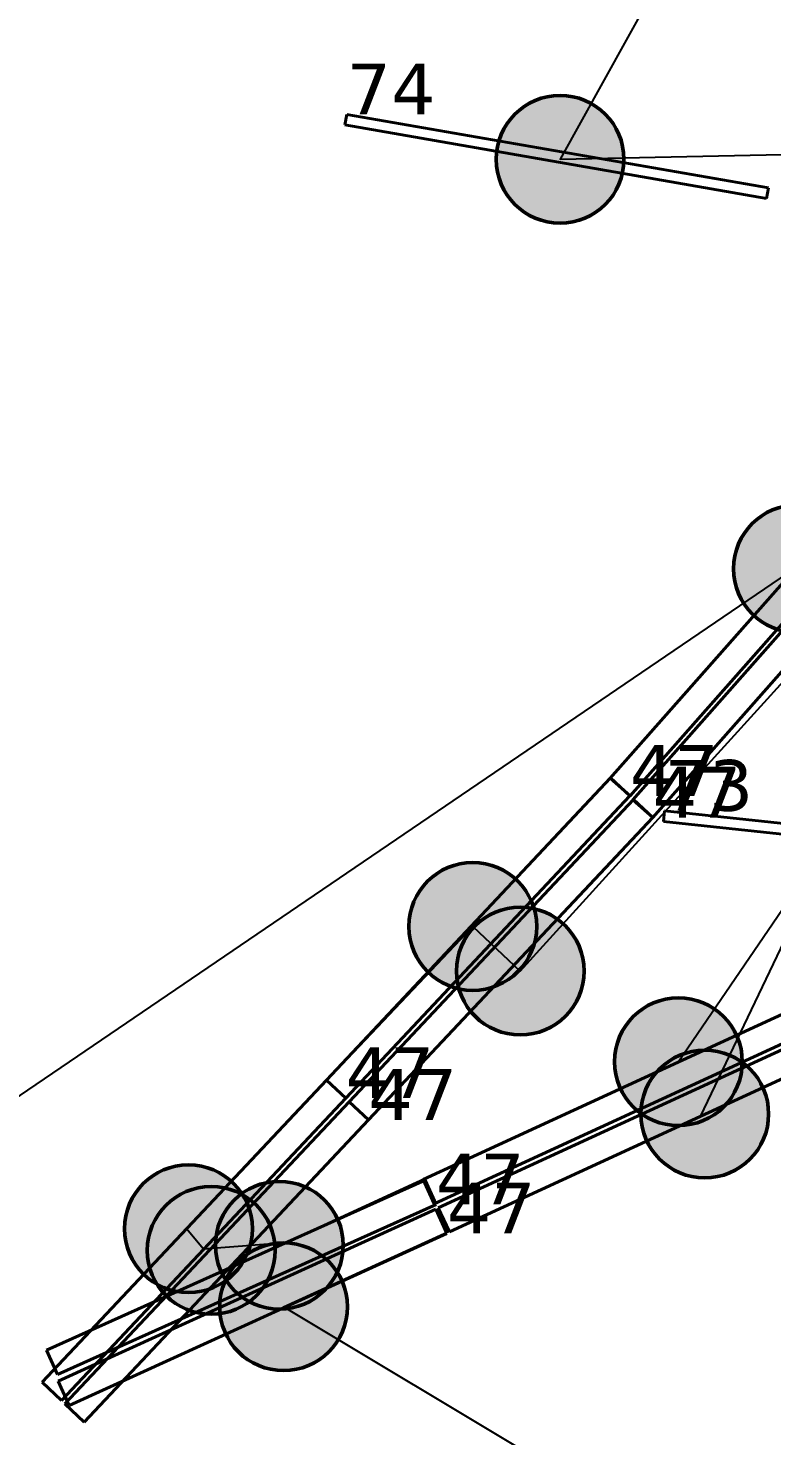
# Model space of a CAD drawing. Header units: millimetres. Extents: x -243740 to 150609, y -473655 to -165121.
# Drawn here: x 50245 to 52879, y -343277 to -338289 of the extents above; entities that cross this region are included whole.
import ezdxf

# ---------------------------------------------------------------- set-up
doc = ezdxf.new("R2010")
doc.units = ezdxf.units.MM
doc.layers.add('_Гр.ЩД-1C.10.4.I7.8', color=6, linetype='Continuous')
for name, color, linetype, lineweight in [('_освещение_dali', 3, 'Continuous', 50), ('DLX_FL1_LUM 222', 5, 'Continuous', 40), ('DLX_LUM 12', 5, 'Continuous', 40), ('DLX_LUM 4', 5, 'Continuous', 40), ('DLX_LUM 6', 5, 'Continuous', 40)]:
    doc.layers.add(name, color=color, linetype=linetype, lineweight=lineweight)
doc.styles.add('TableTextStyle', font='')
doc.styles.get('TableTextStyle').set_extended_font_data('VERDANA.TTF')
doc.linetypes.add('Truba', pattern='A,3e-05,[4,MSH_7,S=1,R=0,X=0,Y=0],-3.022072', length=3.022102)

# ---------------------------------------------------------------- blocks, each defined once
blk = doc.blocks.new('A$Caabd1818')
at = {"layer": 'DLX_FL1_LUM 222'}
for points in [[(48336.4, 56575.1, 0), (49632.7, 58042.5, 0)], [(49632.7, 58042.5, 0), (48336.4, 56575.1, 0)], [(49632.7, 58042.5, 0), (48336.4, 56575.1, 0)], [(48336.4, 56575.1, 0), (49632.7, 58042.5, 0)], [(49703.1, 57980.3, 0), (48406.9, 56512.8, 0)], [(48406.9, 56512.8, 0), (49703.1, 57980.3, 0)], [(48406.9, 56512.8, 0), (49703.1, 57980.3, 0)], [(49703.1, 57980.3, 0), (48406.9, 56512.8, 0)], [(48416.9, 56498.3, 0), (49713.2, 57965.7, 0)], [(49713.2, 57965.7, 0), (48416.9, 56498.3, 0)], [(49713.2, 57965.7, 0), (48416.9, 56498.3, 0)], [(48416.9, 56498.3, 0), (49713.2, 57965.7, 0)], [(49783.7, 57903.5, 0), (48487.4, 56436, 0)], [(48487.4, 56436, 0), (49783.7, 57903.5, 0)], [(48487.4, 56436, 0), (49783.7, 57903.5, 0)], [(49783.7, 57903.5, 0), (48487.4, 56436, 0)], [(48406.9, 56512.8, 0), (48336.4, 56575.1, 0)], [(48336.4, 56575.1, 0), (48336.4, 56575.1, 0)], [(48336.4, 56575.1, 0), (48406.9, 56512.8, 0)], [(48336.4, 56575.1, 0), (48336.4, 56575.1, 0)], [(48336.4, 56575.1, 0), (48406.9, 56512.8, 0)], [(48406.9, 56512.8, 0), (48336.4, 56575.1, 0)], [(48406.9, 56512.8, 0), (48406.9, 56512.8, 0)], [(48406.9, 56512.8, 0), (48406.9, 56512.8, 0)], [(48487.4, 56436, 0), (48416.9, 56498.3, 0)], [(48416.9, 56498.3, 0), (48416.9, 56498.3, 0)], [(48416.9, 56498.3, 0), (48487.4, 56436, 0)], [(48416.9, 56498.3, 0), (48416.9, 56498.3, 0)], [(48416.9, 56498.3, 0), (48487.4, 56436, 0)], [(48487.4, 56436, 0), (48416.9, 56498.3, 0)], [(48487.4, 56436, 0), (48487.4, 56436, 0)], [(48487.4, 56436, 0), (48487.4, 56436, 0)], [(47673.8, 55153, 0), (49452.6, 55971.3, 0)], [(49452.6, 55971.3, 0), (47673.8, 55153, 0)], [(49452.6, 55971.3, 0), (47673.8, 55153, 0)], [(47673.8, 55153, 0), (49452.6, 55971.3, 0)], [(49491.9, 55885.9, 0), (47713.1, 55067.6, 0)], [(47713.1, 55067.6, 0), (49491.9, 55885.9, 0)], [(47713.1, 55067.6, 0), (49491.9, 55885.9, 0)], [(49491.9, 55885.9, 0), (47713.1, 55067.6, 0)], [(47727.8, 55053.1, 0), (49506.6, 55871.3, 0)], [(49506.6, 55871.3, 0), (47727.8, 55053.1, 0)], [(49506.6, 55871.3, 0), (47727.8, 55053.1, 0)], [(47727.8, 55053.1, 0), (49506.6, 55871.3, 0)], [(49545.9, 55785.9, 0), (47767, 54967.7, 0)], [(47767, 54967.7, 0), (49545.9, 55785.9, 0)], [(47767, 54967.7, 0), (49545.9, 55785.9, 0)], [(49545.9, 55785.9, 0), (47767, 54967.7, 0)], [(47713.1, 55067.6, 0), (47673.8, 55153, 0)], [(47673.8, 55153, 0), (47673.8, 55153, 0)], [(47673.8, 55153, 0), (47713.1, 55067.6, 0)], [(47673.8, 55153, 0), (47673.8, 55153, 0)], [(47673.8, 55153, 0), (47713.1, 55067.6, 0)], [(47713.1, 55067.6, 0), (47673.8, 55153, 0)], [(47713.1, 55067.6, 0), (47713.1, 55067.6, 0)], [(47713.1, 55067.6, 0), (47713.1, 55067.6, 0)], [(47767, 54967.7, 0), (47727.8, 55053.1, 0)], [(47727.8, 55053.1, 0), (47727.8, 55053.1, 0)], [(47727.8, 55053.1, 0), (47767, 54967.7, 0)], [(47727.8, 55053.1, 0), (47727.8, 55053.1, 0)], [(47727.8, 55053.1, 0), (47767, 54967.7, 0)], [(47767, 54967.7, 0), (47727.8, 55053.1, 0)], [(47767, 54967.7, 0), (47767, 54967.7, 0)], [(47767, 54967.7, 0), (47767, 54967.7, 0)]]:
    blk.add_polyline3d(points, dxfattribs=at)
at = {"layer": 'DLX_LUM 12'}
for points in [[(47397.2, 58889.6, 0), (47403.8, 58927, 0)], [(47403.8, 58927, 0), (47397.2, 58889.6, 0)], [(47403.8, 58927, 0), (47397.2, 58889.6, 0)], [(47397.2, 58889.6, 0), (47403.8, 58927, 0)], [(47403.8, 58927, 0), (47403.8, 58927, 0)], [(47403.8, 58927, 0), (48897.3, 58666.9, 0)], [(48897.3, 58666.9, 0), (47403.8, 58927, 0)], [(47403.8, 58927, 0), (47403.8, 58927, 0)], [(48897.3, 58666.9, 0), (47403.8, 58927, 0)], [(47403.8, 58927, 0), (48897.3, 58666.9, 0)], [(48890.7, 58629.4, 0), (47397.2, 58889.6, 0)], [(47397.2, 58889.6, 0), (47397.2, 58889.6, 0)], [(47397.2, 58889.6, 0), (48890.7, 58629.4, 0)], [(47397.2, 58889.6, 0), (47397.2, 58889.6, 0)], [(47397.2, 58889.6, 0), (48890.7, 58629.4, 0)], [(48890.7, 58629.4, 0), (47397.2, 58889.6, 0)], [(48897.3, 58666.9, 0), (48890.7, 58629.4, 0)], [(48890.7, 58629.4, 0), (48897.3, 58666.9, 0)], [(48890.7, 58629.4, 0), (48897.3, 58666.9, 0)], [(48897.3, 58666.9, 0), (48890.7, 58629.4, 0)], [(48897.3, 58666.9, 0), (48897.3, 58666.9, 0)], [(48897.3, 58666.9, 0), (48897.3, 58666.9, 0)], [(48890.7, 58629.4, 0), (48890.7, 58629.4, 0)], [(48890.7, 58629.4, 0), (48890.7, 58629.4, 0)]]:
    blk.add_polyline3d(points, dxfattribs=at)
at = {"layer": 'DLX_LUM 4'}
for points in [[(47331.4, 55505.8, 0), (48338.3, 56576.8, 0)], [(48338.3, 56576.8, 0), (47331.4, 55505.8, 0)], [(48338.3, 56576.8, 0), (47331.4, 55505.8, 0)], [(47331.4, 55505.8, 0), (48338.3, 56576.8, 0)], [(48338.3, 56576.8, 0), (48338.3, 56576.8, 0)], [(48338.3, 56576.8, 0), (48406.8, 56512.5, 0)], [(48406.8, 56512.5, 0), (48338.3, 56576.8, 0)], [(48338.3, 56576.8, 0), (48338.3, 56576.8, 0)], [(48406.8, 56512.5, 0), (48338.3, 56576.8, 0)], [(48338.3, 56576.8, 0), (48406.8, 56512.5, 0)], [(48406.8, 56512.5, 0), (47399.9, 55441.4, 0)], [(47399.9, 55441.4, 0), (48406.8, 56512.5, 0)], [(47399.9, 55441.4, 0), (48406.8, 56512.5, 0)], [(48406.8, 56512.5, 0), (47399.9, 55441.4, 0)], [(48406.8, 56512.5, 0), (48406.8, 56512.5, 0)], [(48406.8, 56512.5, 0), (48406.8, 56512.5, 0)], [(47412, 55429, 0), (48418.8, 56500, 0)], [(48418.8, 56500, 0), (47412, 55429, 0)], [(48418.8, 56500, 0), (47412, 55429, 0)], [(47412, 55429, 0), (48418.8, 56500, 0)], [(48418.8, 56500, 0), (48418.8, 56500, 0)], [(48418.8, 56500, 0), (48487.3, 56435.6, 0)], [(48487.3, 56435.6, 0), (48418.8, 56500, 0)], [(48418.8, 56500, 0), (48418.8, 56500, 0)], [(48487.3, 56435.6, 0), (48418.8, 56500, 0)], [(48418.8, 56500, 0), (48487.3, 56435.6, 0)], [(48487.3, 56435.6, 0), (47480.4, 55364.6, 0)], [(47480.4, 55364.6, 0), (48487.3, 56435.6, 0)], [(47480.4, 55364.6, 0), (48487.3, 56435.6, 0)], [(48487.3, 56435.6, 0), (47480.4, 55364.6, 0)], [(48487.3, 56435.6, 0), (48487.3, 56435.6, 0)], [(48487.3, 56435.6, 0), (48487.3, 56435.6, 0)], [(46324.6, 54434.8, 0), (47331.4, 55505.8, 0)], [(47331.4, 55505.8, 0), (46324.6, 54434.8, 0)], [(47331.4, 55505.8, 0), (46324.6, 54434.8, 0)], [(46324.6, 54434.8, 0), (47331.4, 55505.8, 0)], [(47331.4, 55505.8, 0), (47331.4, 55505.8, 0)], [(47399.9, 55441.4, 0), (47331.4, 55505.8, 0)], [(47331.4, 55505.8, 0), (47331.4, 55505.8, 0)], [(47331.4, 55505.8, 0), (47399.9, 55441.4, 0)], [(47331.4, 55505.8, 0), (47399.9, 55441.4, 0)], [(47399.9, 55441.4, 0), (47331.4, 55505.8, 0)], [(47331.4, 55505.8, 0), (47331.4, 55505.8, 0)], [(47331.4, 55505.8, 0), (47399.9, 55441.5, 0)], [(47399.9, 55441.5, 0), (47331.4, 55505.8, 0)], [(47331.4, 55505.8, 0), (47331.4, 55505.8, 0)], [(47399.9, 55441.5, 0), (47331.4, 55505.8, 0)], [(47331.4, 55505.8, 0), (47399.9, 55441.5, 0)], [(47399.9, 55441.5, 0), (46393, 54370.4, 0)], [(46393, 54370.4, 0), (47399.9, 55441.5, 0)], [(46393, 54370.4, 0), (47399.9, 55441.5, 0)], [(47399.9, 55441.5, 0), (46393, 54370.4, 0)], [(46405.1, 54358, 0), (47412, 55429, 0)], [(47412, 55429, 0), (46405.1, 54358, 0)], [(47412, 55429, 0), (46405.1, 54358, 0)], [(46405.1, 54358, 0), (47412, 55429, 0)], [(47399.9, 55441.5, 0), (47399.9, 55441.5, 0)], [(47399.9, 55441.5, 0), (47399.9, 55441.5, 0)], [(47399.9, 55441.4, 0), (47399.9, 55441.4, 0)], [(47399.9, 55441.4, 0), (47399.9, 55441.4, 0)], [(47412, 55429, 0), (47412, 55429, 0)], [(47480.4, 55364.6, 0), (47412, 55429, 0)], [(47412, 55429, 0), (47412, 55429, 0)], [(47412, 55429, 0), (47480.4, 55364.6, 0)], [(47412, 55429, 0), (47480.4, 55364.6, 0)], [(47480.4, 55364.6, 0), (47412, 55429, 0)], [(47412, 55429, 0), (47412, 55429, 0)], [(47412, 55429, 0), (47480.5, 55364.6, 0)], [(47480.5, 55364.6, 0), (47412, 55429, 0)], [(47412, 55429, 0), (47412, 55429, 0)], [(47480.5, 55364.6, 0), (47412, 55429, 0)], [(47412, 55429, 0), (47480.5, 55364.6, 0)], [(47480.5, 55364.6, 0), (46473.6, 54293.6, 0)], [(46473.6, 54293.6, 0), (47480.5, 55364.6, 0)], [(46473.6, 54293.6, 0), (47480.5, 55364.6, 0)], [(47480.5, 55364.6, 0), (46473.6, 54293.6, 0)], [(47480.4, 55364.6, 0), (47480.4, 55364.6, 0)], [(47480.4, 55364.6, 0), (47480.4, 55364.6, 0)], [(47480.5, 55364.6, 0), (47480.5, 55364.6, 0)], [(47480.5, 55364.6, 0), (47480.5, 55364.6, 0)], [(46340.5, 54548.2, 0), (47681.4, 55150.6, 0)], [(47681.4, 55150.6, 0), (46340.5, 54548.2, 0)], [(47681.4, 55150.6, 0), (46340.5, 54548.2, 0)], [(46340.5, 54548.2, 0), (47681.4, 55150.6, 0)], [(47681.4, 55150.6, 0), (47681.4, 55150.6, 0)], [(47681.4, 55150.6, 0), (47719.9, 55064.9, 0)], [(47719.9, 55064.9, 0), (47681.4, 55150.6, 0)], [(47681.4, 55150.6, 0), (47681.4, 55150.6, 0)], [(47719.9, 55064.9, 0), (47681.4, 55150.6, 0)], [(47681.4, 55150.6, 0), (47719.9, 55064.9, 0)], [(47719.9, 55064.9, 0), (46379, 54462.5, 0)], [(46379, 54462.5, 0), (47719.9, 55064.9, 0)], [(46379, 54462.5, 0), (47719.9, 55064.9, 0)], [(47719.9, 55064.9, 0), (46379, 54462.5, 0)], [(47719.9, 55064.9, 0), (47719.9, 55064.9, 0)], [(47719.9, 55064.9, 0), (47719.9, 55064.9, 0)], [(46381.8, 54438.4, 0), (47719.4, 55048, 0)], [(47719.4, 55048, 0), (46381.8, 54438.4, 0)], [(47719.4, 55048, 0), (46381.8, 54438.4, 0)], [(46381.8, 54438.4, 0), (47719.4, 55048, 0)], [(47719.4, 55048, 0), (47719.4, 55048, 0)], [(47719.4, 55048, 0), (47758.4, 54962.5, 0)], [(47758.4, 54962.5, 0), (47719.4, 55048, 0)], [(47719.4, 55048, 0), (47719.4, 55048, 0)], [(47758.4, 54962.5, 0), (47719.4, 55048, 0)], [(47719.4, 55048, 0), (47758.4, 54962.5, 0)], [(47758.4, 54962.5, 0), (46420.7, 54352.9, 0)], [(46420.7, 54352.9, 0), (47758.4, 54962.5, 0)], [(46420.7, 54352.9, 0), (47758.4, 54962.5, 0)], [(47758.4, 54962.5, 0), (46420.7, 54352.9, 0)], [(47758.4, 54962.5, 0), (47758.4, 54962.5, 0)], [(47758.4, 54962.5, 0), (47758.4, 54962.5, 0)], [(46340.5, 54548.2, 0), (46340.5, 54548.2, 0)], [(46379, 54462.5, 0), (46340.5, 54548.2, 0)], [(46340.5, 54548.2, 0), (46340.5, 54548.2, 0)], [(46340.5, 54548.2, 0), (46379, 54462.5, 0)], [(46340.5, 54548.2, 0), (46379, 54462.5, 0)], [(46379, 54462.5, 0), (46340.5, 54548.2, 0)], [(46324.6, 54434.8, 0), (46324.6, 54434.8, 0)], [(46393, 54370.4, 0), (46324.6, 54434.8, 0)], [(46324.6, 54434.8, 0), (46324.6, 54434.8, 0)], [(46324.6, 54434.8, 0), (46393, 54370.4, 0)], [(46324.6, 54434.8, 0), (46393, 54370.4, 0)], [(46393, 54370.4, 0), (46324.6, 54434.8, 0)], [(46379, 54462.5, 0), (46379, 54462.5, 0)], [(46379, 54462.5, 0), (46379, 54462.5, 0)], [(46381.8, 54438.4, 0), (46381.8, 54438.4, 0)], [(46420.7, 54352.9, 0), (46381.8, 54438.4, 0)], [(46381.8, 54438.4, 0), (46381.8, 54438.4, 0)], [(46381.8, 54438.4, 0), (46420.7, 54352.9, 0)], [(46381.8, 54438.4, 0), (46420.7, 54352.9, 0)], [(46420.7, 54352.9, 0), (46381.8, 54438.4, 0)], [(46393, 54370.4, 0), (46393, 54370.4, 0)], [(46393, 54370.4, 0), (46393, 54370.4, 0)], [(46405.1, 54358, 0), (46405.1, 54358, 0)], [(46473.6, 54293.6, 0), (46405.1, 54358, 0)], [(46405.1, 54358, 0), (46405.1, 54358, 0)], [(46405.1, 54358, 0), (46473.6, 54293.6, 0)], [(46405.1, 54358, 0), (46473.6, 54293.6, 0)], [(46473.6, 54293.6, 0), (46405.1, 54358, 0)], [(46420.7, 54352.9, 0), (46420.7, 54352.9, 0)], [(46420.7, 54352.9, 0), (46420.7, 54352.9, 0)], [(46473.6, 54293.6, 0), (46473.6, 54293.6, 0)], [(46473.6, 54293.6, 0), (46473.6, 54293.6, 0)]]:
    blk.add_polyline3d(points, dxfattribs=at)
at = {"layer": 'DLX_LUM 6'}
for points in [[(48525.1, 56422, 0), (48529.2, 56459.7, 0)], [(48529.2, 56459.7, 0), (48525.1, 56422, 0)], [(48529.2, 56459.7, 0), (48525.1, 56422, 0)], [(48525.1, 56422, 0), (48529.2, 56459.7, 0)], [(49732.2, 56292.6, 0), (48525.1, 56422, 0)], [(48525.1, 56422, 0), (48525.1, 56422, 0)], [(48525.1, 56422, 0), (49732.2, 56292.6, 0)], [(48525.1, 56422, 0), (48525.1, 56422, 0)], [(48525.1, 56422, 0), (49732.2, 56292.6, 0)], [(49732.2, 56292.6, 0), (48525.1, 56422, 0)], [(48529.2, 56459.7, 0), (48529.2, 56459.7, 0)], [(48529.2, 56459.7, 0), (49736.2, 56330.4, 0)], [(49736.2, 56330.4, 0), (48529.2, 56459.7, 0)], [(48529.2, 56459.7, 0), (48529.2, 56459.7, 0)], [(49736.2, 56330.4, 0), (48529.2, 56459.7, 0)], [(48529.2, 56459.7, 0), (49736.2, 56330.4, 0)]]:
    blk.add_polyline3d(points, dxfattribs=at)
blk = doc.blocks.new('A$Cab2378fa')
at = {"lineweight": 25, "true_color": 0xfff5f5}
h = blk.add_hatch(color=7, dxfattribs=at)
h.dxf.hatch_style = 1
h.paths.add_polyline_path([(0, 0), (-141.6, -170.3, 0.174923), (3, -222.4, 0.197808), (162.3, -156.8)])
h.paths.add_polyline_path([(-163.2, 157.6), (0, 0), (147.8, 177.8, 0.175398), (3, 230.2, 0.209014)])
at = {"lineweight": 25}
h = blk.add_hatch(color=0, dxfattribs=at)
h.paths.add_polyline_path([(162.3, -156.8, 0.442338), (147.8, 177.8), (0, 0)])
h.paths.add_polyline_path([(-141.6, -170.3), (0, 0), (-163.2, 157.6, 0.430096)])
blk.add_circle((3, 3.9), 226.3)

msp = doc.modelspace()

# ---------------------------------------------------------------- linework, layer by layer
at = {"layer": '_Гр.ЩД-1C.10.4.I7.8', "ltscale": 100}
for points in [[(56895.3, -335640.1), (56507.2, -335823.3), (55953.7, -335323.9), (52742.7, -334385.5), (52609.3, -334568.3), (53632.4, -335885.1), (53933, -335767.8), (55508.5, -337137.2), (55625.3, -337331.1), (55884.1, -339139.4), (55009.9, -337258.1), (54932.3, -337294.2), (54796.8, -337374.5), (54693.9, -337629), (53207, -336677.8), (53153.7, -336903.3), (52128.8, -338753.8), (54205.9, -338709.7), (54323.9, -338932.3), (54724.1, -339020.3), (57884.7, -339496.2)], [(57581.4, -341609.5), (56287.3, -341615.5), (56371.4, -340422.1), (56202.4, -340271.6), (53782.3, -339948.8), (54324.6, -341113), (54428.1, -341335.3), (53500.2, -345202.1), (53002, -343931.5), (51149.6, -342819.4), (52626.1, -342145), (53117.5, -341118.2), (52548, -341951.2), (51157, -342593.2), (50866.2, -342615.8), (50805.7, -342543), (51819.6, -341472), (51987.9, -341630.1), (53142.8, -340357.7), (52967.2, -340198.3), (49200.3, -342760.3)]]:
    msp.add_lwpolyline(points, dxfattribs=at)

# ---------------------------------------------------------------- block references
at = {"layer": '_освещение_dali', "color": 5, "ltscale": 100}
for p in [(52125.8, -338757.7), (52966.4, -340208.4), (51816.7, -341475.9), (51984.9, -341634), (52545, -341955.1), (52638.3, -342140.4), (50809.8, -342546.9), (50890.3, -342623.7), (51131.6, -342605.4), (51146.6, -342823.3)]:
    msp.add_blockref('A$Cab2378fa', p, dxfattribs=at)
at = {"layer": 'Defpoints', "linetype": 'Truba', "ltscale": 100}
msp.add_blockref('A$Caabd1818', (3969.7, -397521.8), dxfattribs=at)

# ---------------------------------------------------------------- texts
at = {"layer": '_освещение_dali', "color": 9, "true_color": 0xbcb7d9, "style": 'TableTextStyle'}
for s, p in [('74', (51373.4, -338594.8)), ('47', (52376.5, -341009.3)), ('47', (52457, -341086.1)), ('73', (52498.8, -341062.1)), ('47', (51369.6, -342080.3)), ('47', (51450.1, -342157.2)), ('47', (51689.6, -342456.9)), ('47', (51728, -342559.3))]:
    msp.add_text(s, height=180, dxfattribs=at).set_placement(p)

doc.saveas('drawing.dxf')
